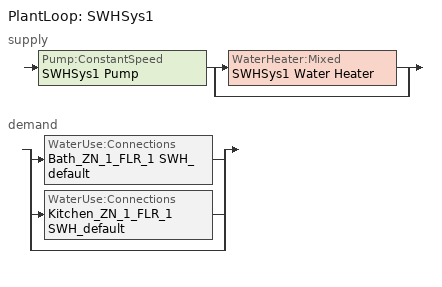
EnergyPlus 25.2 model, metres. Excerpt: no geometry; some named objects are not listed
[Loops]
PlantLoop 'SWHSys1'
 supply: Pump:ConstantSpeed 'SWHSys1 Pump' > split
  | WaterHeater:Mixed 'SWHSys1 Water Heater'
  | bypass
 demand: split
  | WaterUse:Connections 'Bath_ZN_1_FLR_1 SWH_default'
  | WaterUse:Connections 'Kitchen_ZN_1_FLR_1 SWH_default'
  | bypass
[WaterHeater:Mixed]
SWHSys1 Water Heater: Tank Volume {m3}=0.75708; Setpoint Temperature Schedule=SHWSys1 Water Heater Setpoint Temperature Schedule Name; Deadband Temperature Difference {deltaC}=2; Maximum Temperature Limit {C}=82.2222; Heater Control Type=Cycle; Heater Maximum Capacity {W}=58614.21; Heater Fuel Type=NATURALGAS; Heater Thermal Efficiency=0.805127; Off Cycle Parasitic Fuel Consumption Rate {W}=970.33; Off Cycle Parasitic Fuel Type=NATURALGAS; Off Cycle Parasitic Heat Fraction to Tank=0; On Cycle Parasitic Fuel Consumption Rate {W}=970.33; On Cycle Parasitic Fuel Type=NATURALGAS; Ambient Temperature Indicator=zone; Ambient Temperature Zone=MECH_ZN_1_FLR_1; Off Cycle Loss Coefficient to Ambient Temperature {W/K}=9.64329; On Cycle Loss Coefficient to Ambient Temperature {W/K}=9.64329; Use Side Effectiveness=1; Source Side Effectiveness=1; Use Side Design Flow Rate {m3/s}=AUTOSIZE; Source Side Design Flow Rate {m3/s}=AUTOSIZE; Indirect Water Heating Recovery Time {hr}=1.5
[Sizing:Plant]
SWHSys1: Loop Type=Heating; Design Loop Exit Temperature {C}=60; Loop Design Temperature Difference {deltaC}=5
[PlantLoop]
SWHSys1: Fluid Type=WATER; Plant Equipment Operation Scheme=SWHSys1 Loop Operation Scheme List; Maximum Loop Temperature {C}=60; Minimum Loop Temperature {C}=10; Maximum Loop Flow Rate {m3/s}=AUTOSIZE; Minimum Loop Flow Rate {m3/s}=0; Plant Loop Volume {m3}=AUTOSIZE; Load Distribution Scheme=Optimal
[Pump:ConstantSpeed]
SWHSys1 Pump: Design Flow Rate {m3/s}=autosize; Design Pump Head {Pa}=29891; Design Power Consumption {W}=AUTOSIZE; Motor Efficiency=0.3; Fraction of Motor Inefficiencies to Fluid Stream=0; Pump Control Type=Intermittent
[PlantEquipmentList]
SWHSys1 Equipment List: SWHSys1 Water Heater
[PlantEquipmentOperation:HeatingLoad]
SWHSys1 Operation Scheme: Load Range 1 Lower Limit {W}=0; Load Range 1 Upper Limit {W}=1000000000000000; Range 1 Equipment List=SWHSys1 Equipment List
[PlantEquipmentOperationSchemes]
SWHSys1 Loop Operation Scheme List: Control Scheme 1=SWHSys1 Operation Scheme; Control Scheme 1 Schedule=PlantOnSched
[SetpointManager:Scheduled]
SWHSys1 Loop Setpoint Manager: Control Variable=Temperature; Schedule=SHWSys1-Loop-Temp-Schedule; Setpoint Node or NodeList=SWHSys1 Supply Outlet Node
[WaterUse:Equipment] Flow Rate Fraction Schedule=BLDG_SWH_SCH
Name | Peak Flow Rate {m3/s} | Target Temperature Schedule | Hot Water Supply Temperature Schedule | Zone | Sensible Fraction Schedule | Latent Fraction Schedule
Bath_ZN_1_FLR_1 SWH_default | 2.63889e-07 | Bath_ZN_1_FLR_1 SHW_default Temp Sched | Bath_ZN_1_FLR_1 SHW_default Hot Supply Temp Sched | Bath_ZN_1_FLR_1 | Bath_ZN_1_FLR_1 SHW_default Sensible fract sched | Bath_ZN_1_FLR_1 SHW_default Latent fract sched
Kitchen_ZN_1_FLR_1 SWH_default | 0.00010515 | Kitchen_ZN_1_FLR_1 SHW_default Temp Sched | Kitchen_ZN_1_FLR_1 SHW_default Hot Supply Temp Sched | Kitchen_ZN_1_FLR_1 | Kitchen_ZN_1_FLR_1 SHW_default Sensible fract sched | Kitchen_ZN_1_FLR_1 SHW_default Latent fract sched
[WaterUse:Connections]
Name | Water Use Equipment 1
Bath_ZN_1_FLR_1 SWH_default | Bath_ZN_1_FLR_1 SWH_default
Kitchen_ZN_1_FLR_1 SWH_default | Kitchen_ZN_1_FLR_1 SWH_default
[Schedule:Compact]
BLDG_SWH_SCH: Through: 6/15, For: SummerDesignDay, Until: 07:00, 0.05, Until: 08:00, 0.1, Until: 09:00, 0.34, Until: 10:00, 0.6, Until: 11:00, 0.63, Until: 12:00, 0.72, Until: 13:00, 0.79, Until: 14:00, 0.83, Until: 15:00, 0.61, Until: 16:00, 0.65, Until: 18:00, 0.1, Until: 19:00, 0.19, Until: 20:00, 0.25, Until: 22:00, 0.22, Until: 23:00, 0.12, Until: 24:00, 0.09, For: Weekdays, Until: 07:00, 0, Until: 08:00, 0, Until: 09:00, 0.34, Until: 10:00, 0.6, Until: 11:00, 0.63, Until: 12:00, 0.72, Until: 13:00, 0.79, Until: 14:00, 0.83, Until: 15:00, 0.61, Until: 16:00, 0.65, Until: 18:00, 0.1, Until: 19:00, 0.19, Until: 20:00, 0.25, Until: 22:00, 0, Until: 23:00, 0, Until: 24:00, 0, For: WinterDesignDay, Until: 09:00, 0.03, Until: 13:00, 0.05, Until: 24:00, 0.03, For: Saturday, Until: 09:00, 0, Until: 13:00, 0, Until: 24:00, 0, For: Sunday Holidays AllOtherDays, Until: 08:00, 0, Until: 14:00, 0, Until: 24:00, 0, Through: 9/15, For: SummerDesignDay, Until: 07:00, 0.05, Until: 18:00, 0.1, Until: 19:00, 0.19, Until: 20:00, 0.25, Until: 22:00, 0.22, Until: 23:00, 0.12, Until: 24:00, 0.09, For: Weekdays, Until: 08:00, 0, Until: 18:00, 0.1, Until: 19:00, 0.19, Until: 20:00, 0.25, Until: 22:00, 0, Until: 23:00, 0, Until: 24:00, 0, For: WinterDesignDay, Until: 09:00, 0.03, Until: 13:00, 0.05, Until: 24:00, 0.03, For: Saturday, Until: 09:00, 0, Until: 13:00, 0, Until: 24:00, 0, For: Sunday Holidays AllOtherDays, Until: 08:00, 0, Until: 14:00, 0, Until: 24:00, 0, Through: 12/31, For: SummerDesignDay, Until: 07:00, 0.05, Until: 08:00, 0.1, Until: 09:00, 0.34, Until: 10:00, 0.6, Until: 11:00, 0.63, Until: 12:00, 0.72, Until: 13:00, 0.79, Until: 14:00, 0.83, Until: 15:00, 0.61, Until: 16:00, 0.65, Until: 18:00, 0.1, Until: 19:00, 0.19, Until: 20:00, 0.25, Until: 22:00, 0.22, Until: 23:00, 0.12, Until: 24:00, 0.09, For: Weekdays, Until: 07:00, 0, Until: 08:00, 0, Until: 09:00, 0.34, Until: 10:00, 0.6, Until: 11:00, 0.63, Until: 12:00, 0.72, Until: 13:00, 0.79, Until: 14:00, 0.83, Until: 15:00, 0.61, Until: 16:00, 0.65, Until: 18:00, 0.1, Until: 19:00, 0.19, Until: 20:00, 0.25, Until: 22:00, 0, Until: 23:00, 0, Until: 24:00, 0, For: WinterDesignDay, Until: 09:00, 0.03, Until: 13:00, 0.05, Until: 24:00, 0.03, For: Saturday, Until: 09:00, 0, Until: 13:00, 0, Until: 24:00, 0, For: Sunday Holidays AllOtherDays, Until: 08:00, 0, Until: 14:00, 0, Until: 24:00, 0
PlantOnSched: Through: 12/31, For: AllDays, Until: 24:00, 1
Bath_ZN_1_FLR_1 SHW_default Latent fract sched; Kitchen_ZN_1_FLR_1 SHW_default Latent fract sched: Through: 12/31, For: AllDays, Until: 24:00, 0.05
Bath_ZN_1_FLR_1 SHW_default Sensible fract sched; Kitchen_ZN_1_FLR_1 SHW_default Sensible fract sched: Through: 12/31, For: AllDays, Until: 24:00, 0.2
Bath_ZN_1_FLR_1 SHW_default Temp Sched; Kitchen_ZN_1_FLR_1 SHW_default Temp Sched; SHWSys1-Loop-Temp-Schedule; SHWSys1 Water Heater Setpoint Temperature Schedule Name: Through: 12/31, For: AllDays, Until: 24:00, 60
Bath_ZN_1_FLR_1 SHW_default Hot Supply Temp Sched; Kitchen_ZN_1_FLR_1 SHW_default Hot Supply Temp Sched: Through: 12/31, For: AllDays, Until: 24:00, 55
